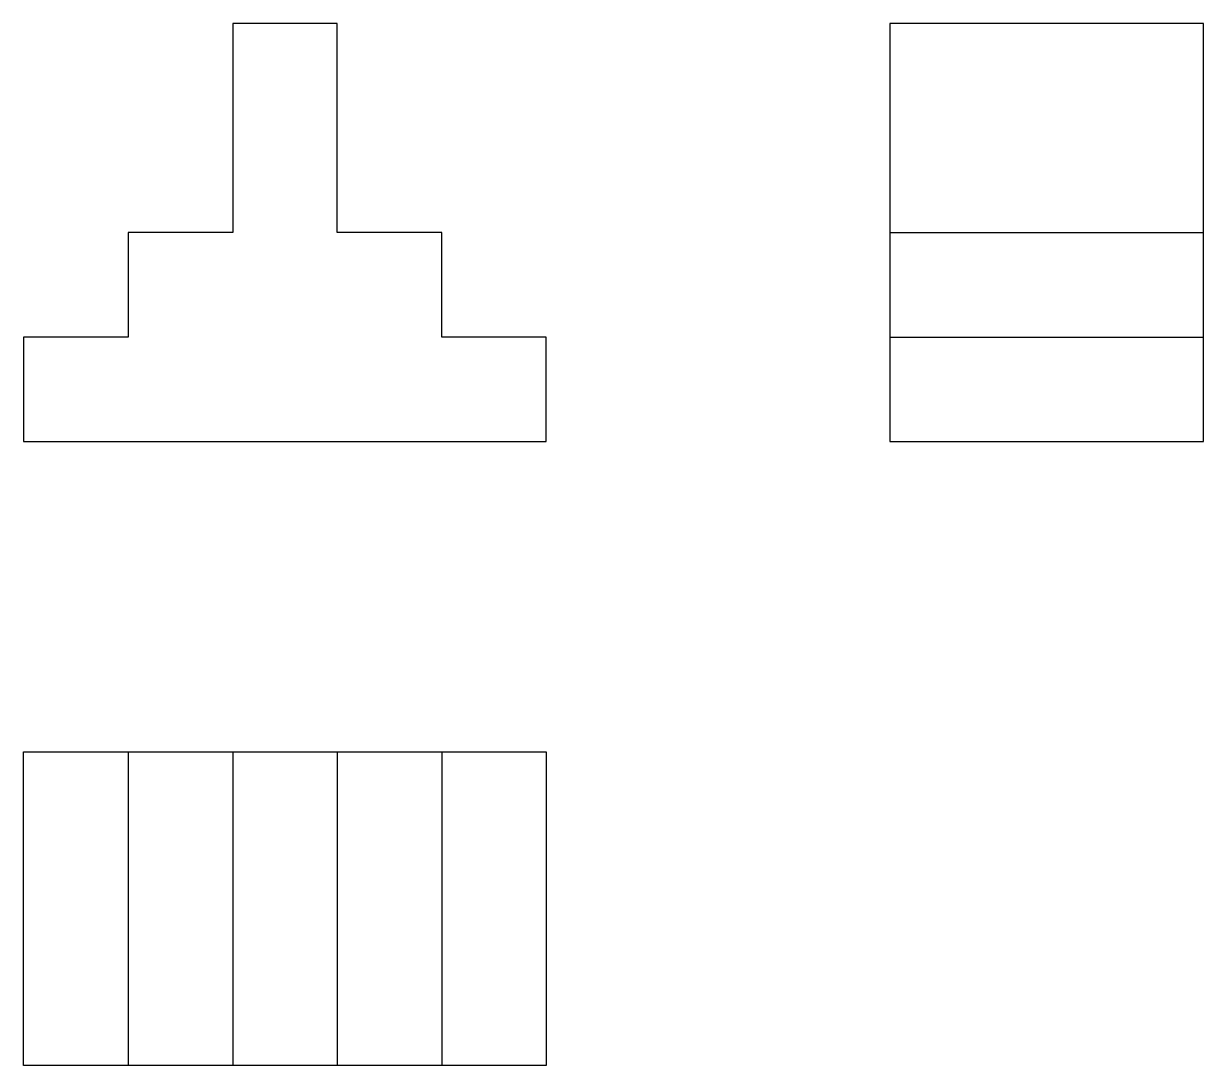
# Model space of a CAD drawing. Header units: millimetres. Extents: x 187 to 299, y 82 to 182.
import ezdxf

# ---------------------------------------------------------------- set-up
doc = ezdxf.new("R2010")
doc.units = ezdxf.units.MM

msp = doc.modelspace()

# ---------------------------------------------------------------- linework, layer by layer
for p, q in [((216.53, 181.51), (206.53, 181.51)), ((206.53, 181.51), (206.53, 161.51)), ((216.53, 161.51), (216.53, 181.51)), ((299.4, 181.51), (269.4, 181.51)), ((269.4, 181.51), (269.4, 141.51)), ((299.4, 141.51), (299.4, 181.51)), ((206.53, 161.51), (196.53, 161.51)), ((196.53, 161.51), (196.53, 151.51)), ((226.53, 161.51), (216.53, 161.51)), ((226.53, 151.51), (226.53, 161.51)), ((269.4, 161.51), (299.4, 161.51)), ((196.53, 151.51), (186.53, 151.51)), ((186.53, 151.51), (186.53, 141.51)), ((236.53, 151.51), (226.53, 151.51)), ((236.53, 141.51), (236.53, 151.51)), ((269.4, 151.51), (299.4, 151.51)), ((186.53, 141.51), (236.53, 141.51)), ((269.4, 141.51), (299.4, 141.51)), ((186.53, 111.81), (236.53, 111.81)), ((186.53, 81.81), (186.53, 111.81)), ((196.53, 111.81), (196.53, 81.81)), ((206.53, 111.81), (206.53, 81.81)), ((216.53, 111.81), (216.53, 81.81)), ((226.53, 111.81), (226.53, 81.81)), ((236.53, 111.81), (236.53, 81.81)), ((236.53, 81.81), (186.53, 81.81))]:
    msp.add_line(p, q)

doc.saveas('drawing.dxf')
